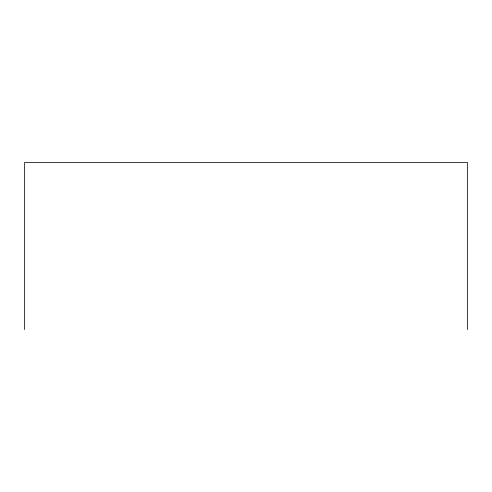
<?xml version="1.0" encoding="UTF-8"?>
<svg xmlns="http://www.w3.org/2000/svg" width="492" height="492" viewBox="0 0 492 492"><rect width="100%" height="100%" fill="white"/><g stroke="black" fill="none" stroke-linecap="round" stroke-linejoin="round"><path stroke-width="0.74" d="M467.4 329.548L467.4 162.452L24.6 162.452L24.6 329.548"/></g></svg>
